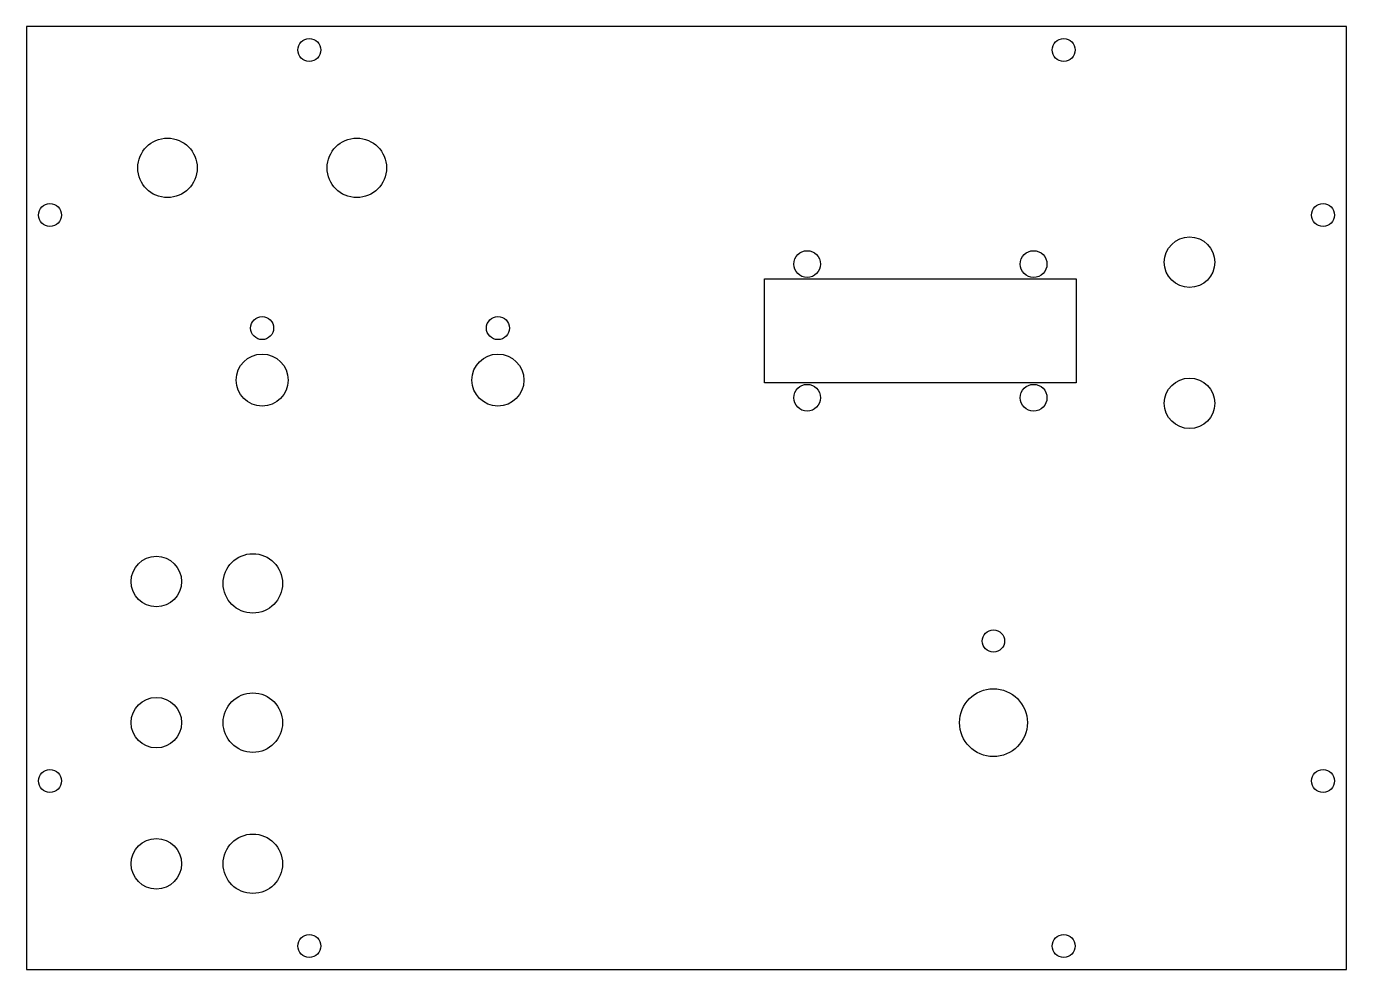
# Model space of a CAD drawing. Extents: x 0 to 178, y 0 to 127.
import ezdxf

# ---------------------------------------------------------------- set-up
doc = ezdxf.new("R2010")
doc.units = 0
doc.layers.get('0').update_dxf_attribs({"linetype": 'continuous'})

# ---------------------------------------------------------------- blocks, each defined once
blk = doc.blocks.new('SKETCH014')
at = {"color": 7}
for centre, radius in [((63.5, 86.375), 1.55), ((63.5, 79.375), 3.5)]:
    blk.add_circle(centre, radius, dxfattribs=at)
blk = doc.blocks.new('SKETCH003')
at = {"color": 7}
for centre, radius in [((130.24, 44.24), 1.5), ((130.24, 33.25), 4.57)]:
    blk.add_circle(centre, radius, dxfattribs=at)
blk = doc.blocks.new('SKETCH004')
at = {"color": 7}
blk.add_lwpolyline([(99.4, 93), (141.4, 93), (141.4, 79), (99.4, 79)], close=True, dxfattribs=at)
for centre in [(105.15, 95), (135.65, 95), (105.15, 77), (135.65, 77)]:
    blk.add_circle(centre, 1.8, dxfattribs=at)
blk = doc.blocks.new('SKETCH')
at = {"color": 7}
blk.add_lwpolyline([(0, 0), (177.8, 0), (177.8, 127), (0, 127)], close=True, dxfattribs=at)
for centre in [(38.1, 123.825), (139.7, 123.825), (3.175, 101.6), (174.625, 101.6), (3.175, 25.4), (174.625, 25.4), (38.1, 3.175), (139.7, 3.175)]:
    blk.add_circle(centre, 1.55, dxfattribs=at)
blk = doc.blocks.new('SKETCH013')
at = {"color": 7}
for centre, radius in [((31.75, 86.375), 1.55), ((31.75, 79.375), 3.5)]:
    blk.add_circle(centre, radius, dxfattribs=at)

msp = doc.modelspace()

# ---------------------------------------------------------------- linework, layer by layer
at = {"color": 7}
for centre, radius in [((19, 107.95), 4), ((44.5, 107.95), 4), ((156.65, 95.25), 3.4), ((156.65, 76.25), 3.4), ((17.5, 52.25), 3.4), ((30.5, 52), 4), ((17.5, 33.25), 3.4), ((30.5, 33.25), 4), ((30.5, 14.25), 4), ((17.5, 14.25), 3.4)]:
    msp.add_circle(centre, radius, dxfattribs=at)

# ---------------------------------------------------------------- block references
for name in ['SKETCH', 'SKETCH004', 'SKETCH013', 'SKETCH014', 'SKETCH003']:
    msp.add_blockref(name, (0, 0))

doc.saveas('drawing.dxf')
